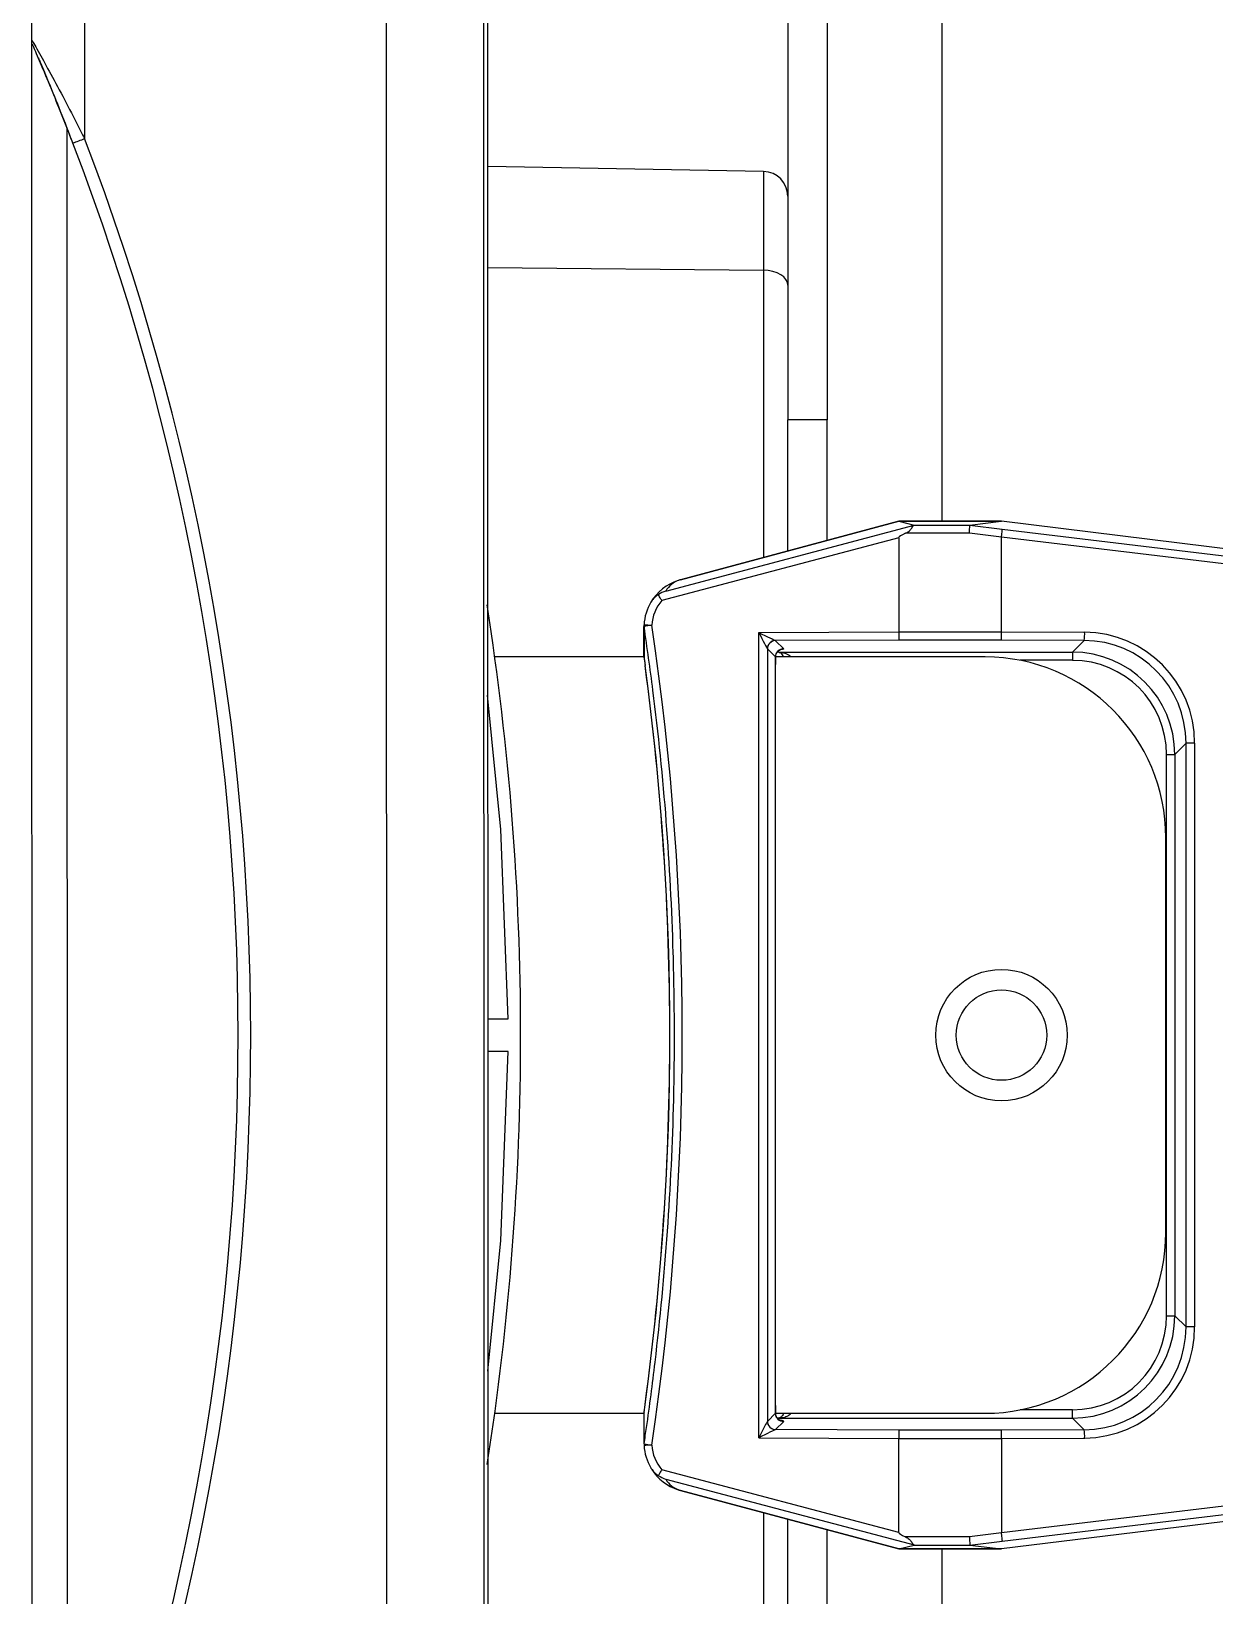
# Model space of a CAD drawing. Extents: x 8 to 113, y 1 to 87.
# Drawn here: x 51.788 to 53.228, y 36.136 to 38.039 of the extents above; entities that cross this region are included whole.
import ezdxf

# ---------------------------------------------------------------- set-up
doc = ezdxf.new("R2010")
doc.units = 0
doc.header["$MEASUREMENT"] = 0
doc.layers.add('OBJECT', color=7, linetype='CONTINUOUS')

msp = doc.modelspace()

# ---------------------------------------------------------------- linework, layer by layer
at = {"layer": 'OBJECT'}
for p, q in [((52.8963, 37.4432), (52.8963, 44.9982)), ((51.7881, 38.619), (51.7881, 38.0295)), ((52.7083, 38.1818), (52.7083, 37.5666)), ((52.7563, 38.1818), (52.7563, 37.5666)), ((52.3381, 38.1624), (52.3385, 35.4739)), ((52.2206, 35.5046), (52.2202, 38.1317)), ((52.3431, 38.1307), (52.3435, 35.5057)), ((51.8527, 38.0628), (51.8528, 37.9087)), ((51.7881, 38.0295), (51.7885, 35.6067)), ((51.7966, 38.0068), (51.7973, 38.0051)), ((51.8312, 37.9222), (51.8315, 35.7141)), ((52.6788, 37.8687), (52.3432, 37.8746)), ((52.6788, 37.8687), (52.6788, 37.7485)), ((52.3432, 37.752), (52.6788, 37.7485)), ((52.6788, 37.7485), (52.6788, 37.3992)), ((52.7563, 37.5666), (52.7083, 37.5666)), ((52.7083, 37.407), (52.7083, 37.5666)), ((52.7563, 37.4199), (52.7563, 37.5666)), ((52.5598, 37.3584), (52.8619, 37.4384)), ((52.8434, 37.4432), (52.5778, 37.372)), ((52.5778, 37.3721), (52.8433, 37.4432)), ((52.8433, 37.4432), (52.9683, 37.4432)), ((52.8433, 37.4432), (52.8434, 37.4432)), ((52.8433, 37.4432), (52.8433, 37.4432)), ((52.8435, 37.4432), (52.8621, 37.4386)), ((52.968, 37.4432), (52.8435, 37.4432)), ((52.8621, 37.4386), (52.9298, 37.4386)), ((52.9298, 37.4386), (52.968, 37.4432)), ((52.9298, 37.4386), (52.9693, 37.4337)), ((52.9683, 37.4432), (52.9684, 37.4432)), ((53.257, 37.4078), (52.9684, 37.4432)), ((52.9693, 37.4337), (53.3778, 37.3847)), ((52.8433, 37.4233), (52.5551, 37.3469)), ((52.8433, 37.4233), (52.8433, 37.3088)), ((52.9292, 37.4286), (52.8516, 37.4286)), ((52.9683, 37.4238), (52.9292, 37.4286)), ((52.9683, 37.3088), (52.9683, 37.4238)), ((53.3771, 37.3748), (52.9683, 37.4238)), ((52.5333, 37.3141), (52.5334, 37.3174)), ((52.5333, 37.2783), (52.5333, 37.3141)), ((52.5335, 37.3153), (52.5334, 37.3127)), ((52.673, 37.308), (52.8433, 37.3088)), ((52.673, 36.3285), (52.673, 37.308)), ((52.8436, 37.2988), (52.6934, 37.2981)), ((52.8433, 37.3088), (52.8433, 37.3088)), ((52.8433, 37.3088), (52.9683, 37.3088)), ((52.9681, 37.2988), (52.8436, 37.2988)), ((53.0689, 37.2984), (52.9681, 37.2988)), ((52.9683, 37.3088), (52.9683, 37.3088)), ((52.9683, 37.3088), (53.0695, 37.3083)), ((53.0546, 37.284), (53.0689, 37.2984)), ((52.6835, 37.2881), (52.6835, 36.3484)), ((52.6934, 37.2782), (52.6835, 37.2881)), ((52.6935, 37.298), (52.7033, 37.2882)), ((52.6975, 37.2841), (52.6979, 37.2836)), ((52.6983, 37.2838), (52.6975, 37.2841)), ((52.6979, 37.2836), (52.6983, 37.2838)), ((52.6989, 37.284), (53.0546, 37.284)), ((53.0546, 37.284), (53.0546, 37.2741)), ((52.5333, 37.2782), (52.3518, 37.2782)), ((52.5334, 37.2769), (52.5334, 37.2767)), ((52.6932, 36.3675), (52.6932, 37.269)), ((52.6932, 37.269), (52.6933, 37.269)), ((52.6933, 36.3675), (52.6933, 37.269)), ((52.9483, 37.2782), (52.6934, 37.2782)), ((53.0546, 37.2741), (52.9909, 37.2741)), ((53.1928, 37.1732), (53.1791, 37.1595)), ((53.2033, 37.1732), (53.1928, 37.1732)), ((53.1928, 36.4632), (53.1928, 37.1732)), ((53.2033, 37.1732), (53.2033, 36.4632)), ((53.1692, 37.1595), (53.1791, 37.1595)), ((53.1692, 36.4769), (53.1692, 37.1595)), ((53.1791, 37.1595), (53.1791, 36.4769)), ((53.1683, 36.5782), (53.1683, 37.0582)), ((53.1692, 36.4769), (53.1791, 36.4769)), ((53.1928, 36.4632), (53.1791, 36.4769)), ((53.2033, 36.4632), (53.1928, 36.4632)), ((52.6932, 36.3675), (52.6933, 36.3675)), ((52.3518, 36.3582), (52.5333, 36.3582)), ((52.5333, 36.3582), (52.5333, 36.3223)), ((52.5334, 36.3595), (52.5334, 36.3597)), ((52.6934, 36.3582), (52.6835, 36.3484)), ((52.6934, 36.3582), (52.9483, 36.3582)), ((52.6935, 36.3384), (52.7033, 36.3483)), ((52.6975, 36.3523), (52.6979, 36.3528)), ((52.6983, 36.3526), (52.6975, 36.3523)), ((52.6979, 36.3528), (52.6983, 36.3526)), ((52.6989, 36.3524), (53.0546, 36.3524)), ((53.0546, 36.3624), (52.9909, 36.3624)), ((53.0546, 36.3524), (53.0546, 36.3624)), ((53.0546, 36.3524), (53.0689, 36.3381)), ((52.673, 36.3285), (52.8433, 36.3277)), ((52.8436, 36.3376), (52.6934, 36.3383)), ((52.9681, 36.3376), (52.8436, 36.3376)), ((53.0689, 36.3381), (52.9681, 36.3376)), ((52.9683, 36.3277), (53.0695, 36.3281)), ((52.5333, 36.3223), (52.5334, 36.3191)), ((52.5335, 36.3211), (52.5334, 36.3238)), ((52.8433, 36.2131), (52.8433, 36.3277)), ((52.8433, 36.3277), (52.8433, 36.3277)), ((52.8433, 36.3277), (52.9683, 36.3277)), ((52.9683, 36.3277), (52.9683, 36.3277)), ((52.9683, 36.3277), (52.9683, 36.2127)), ((52.8433, 36.2131), (52.5551, 36.2895)), ((52.5598, 36.2781), (52.8619, 36.198)), ((52.5778, 36.2644), (52.8434, 36.1932)), ((52.8433, 36.1932), (52.5778, 36.2644)), ((53.3771, 36.2617), (52.9683, 36.2126)), ((52.9693, 36.2027), (53.3778, 36.2518)), ((52.6788, 36.2373), (52.6788, 35.8879)), ((52.7083, 36.0699), (52.7083, 36.2294)), ((52.7563, 36.0699), (52.7563, 36.2165)), ((53.257, 36.2287), (52.9684, 36.1932)), ((52.8435, 36.1933), (52.8621, 36.1979)), ((52.9292, 36.2079), (52.8516, 36.2079)), ((52.8621, 36.1979), (52.9298, 36.1979)), ((52.9683, 36.2127), (52.9292, 36.2079)), ((52.9298, 36.1979), (52.9693, 36.2027)), ((52.9298, 36.1979), (52.968, 36.1933)), ((52.8433, 36.1932), (52.9683, 36.1932)), ((52.8433, 36.1932), (52.8433, 36.1932)), ((52.8434, 36.1932), (52.8433, 36.1932)), ((52.968, 36.1933), (52.8435, 36.1933)), ((52.8963, 36.0256), (52.8963, 36.1932)), ((52.9683, 36.1932), (52.9684, 36.1932))]:
    msp.add_line(p, q, dxfattribs=at)
at = {"layer": 'OBJECT', "flags": 128}
for points in [[(52.7083, 37.7305), (52.7078, 37.734), (52.7061, 37.7373), (52.7034, 37.7404), (52.6997, 37.7432), (52.6953, 37.7454), (52.6902, 37.7471), (52.6846, 37.7481), (52.6788, 37.7485)], [(52.9292, 37.4286), (52.9293, 37.4305), (52.9294, 37.4323), (52.9295, 37.434), (52.9296, 37.4355), (52.9296, 37.4367), (52.9297, 37.4377), (52.9297, 37.4383), (52.9298, 37.4386)], [(52.3683, 36.8382), (52.359, 37.0682), (52.3428, 37.2316)], [(52.3434, 36.4096), (52.359, 36.5682), (52.3683, 36.7982)], [(52.9292, 36.2079), (52.9293, 36.206), (52.9294, 36.2042), (52.9295, 36.2025), (52.9296, 36.201), (52.9296, 36.1997), (52.9297, 36.1988), (52.9297, 36.1982), (52.9298, 36.1979)]]:
    msp.add_lwpolyline(points, dxfattribs=at)
at = {"layer": 'OBJECT'}
for radius in [0.08, 0.055]:
    msp.add_circle((52.9683, 36.8182), radius, dxfattribs=at)
for centre, radius, start, end in [((51.6295, 38.4801), 0.6135, 289.9217, 291.3454), ((49.0086, 36.8177), 3.0463, 339.0309, 20.9861), ((49.0083, 36.8177), 3.0313, 339.0309, 20.9861), ((52.6783, 37.8387), 0.03, 0, 89), ((52.5933, 37.3141), 0.06, 108.0174, 149.3657), ((52.5856, 37.3431), 0.03, 108.0174, 149.3085), ((52.5933, 37.3141), 0.06, 105, 108.0174), ((52.5794, 37.3569), 0.015, 101.9741, 108.019), ((52.5856, 37.3431), 0.03, 105, 108.0174), ((52.5769, 37.3718), 0.000912, 13.8059, 16.4211), ((49.0083, 36.8182), 3.375, 351.095, 8.9198), ((52.5933, 37.3141), 0.06, 149.3657, 176.9049), ((52.5928, 37.3141), 0.05, 138.9848, 176.9049), ((52.5829, 38.1), 0.7842, 266.3816, 267.0727), ((52.5427, 37.3169), 0.00934, 176.8881, 189.2595), ((52.5422, 37.3141), 0.00888, 180.0081, 189.4849), ((52.589, 36.9931), 0.327, 98.1214, 99.7776), ((53.0116, 37.3064), 0.0579, 352.0236, 1.9154), ((52.6935, 37.288), 0.0101, 90.9952, 179.3585), ((52.6936, 37.288), 0.0101, 90.5087, 179.4913), ((52.7034, 37.2781), 0.0101, 90.5053, 179.493), ((52.5433, 37.2783), 0.01, 180, 189.0086), ((52.542, 37.2783), 0.00871, 180.0062, 188.9804), ((49.1933, 36.8182), 3.3715, 0, 7.6604), ((49.1933, 36.8182), 3.3716, 352.3396, 7.6604), ((52.9483, 37.0582), 0.22, 0, 90), ((49.1933, 36.8182), 3.3715, 352.3396, 0), ((52.9483, 36.5782), 0.22, 270, 0), ((52.5433, 36.3582), 0.01, 170.9914, 180), ((52.542, 36.3582), 0.00871, 171.0196, 179.9938), ((52.6936, 36.3485), 0.0101, 180.5087, 269.4913), ((52.6935, 36.3484), 0.0101, 180.6432, 269.0031), ((52.7034, 36.3583), 0.0101, 180.5097, 269.492), ((53.0116, 36.3301), 0.0579, 358.0844, 7.9766), ((52.5422, 36.3223), 0.00888, 170.5155, 179.9915), ((52.5427, 36.3196), 0.00934, 170.7371, 183.1145), ((52.584, 35.5179), 0.8027, 92.9371, 93.6122), ((52.5933, 36.3223), 0.06, 183.0951, 210.6343), ((52.5894, 36.6456), 0.3293, 260.2318, 261.8762), ((52.5928, 36.3223), 0.05, 183.0951, 221.0152), ((52.5933, 36.3223), 0.06, 212.7683, 251.9826), ((52.5856, 36.2934), 0.03, 210.6915, 251.9826), ((52.5794, 36.2795), 0.0149, 251.9644, 258.0219), ((52.5933, 36.3223), 0.06, 251.9826, 255), ((52.5856, 36.2934), 0.03, 251.9826, 255), ((52.5764, 36.2648), 0.00149, 344.1829, 345.7993)]:
    msp.add_arc(centre, radius, start, end, dxfattribs=at)
for centre, major_axis, ratio, start_param, end_param in [((52.3952, 37.3232), (0.4485, 0.1198), 0.013598, 0.024667, 0.031184), ((52.8248, 37.4286), (0.0374, 0.01), 0.013598, 6.167251, 6.307852), ((53.0113, 37.4286), (0.0816, -0.01), 0.00637, 3.1158, 3.14198), ((53.9463, 37.3232), (0.9787, -0.1198), 0.00637, 3.102711, 3.1158), ((52.9681, 37.4238), (0.00121, 0.00993), 0.026195, 4.718707, 6.230789), ((53.0279, 37.4721), (-0.1845, -0.0489), 0.05238, 5.968636, 6.269306), ((53.1577, 37.4005), (0.1894, -0.0233), 0.052407, 3.141691, 3.148045), ((49.2024, 36.8182), (3.3775, 0), 0.999996, 6.135019, 6.431351), ((52.6736, 37.308), (0.0199, -0.0099), 0.010836, 4.690585, 6.174243), ((52.6736, 37.308), (-0.01, 0.0199), 0.021745, 1.559882, 3.043541), ((52.8436, 37.3088), (-0.00002, 0.01), 0.027111, 1.570732, 3.054262), ((52.9681, 37.3088), (0.00002, 0.01), 0.026383, 3.22892, 4.71245), ((53.0679, 37.1728), (0.0407, 0.1188), 0.993756, 5.043826, 6.607026), ((53.0684, 37.1728), (0.0387, 0.1299), 0.994537, 5.003442, 6.566642), ((52.6736, 37.2879), (0.01, 0), 0.174977, 0.087266, 0.141347), ((52.6736, 37.2979), (0.02, 0), 0.087489, 0.087266, 0.141347), ((52.6971, 37.2785), (0.0117, -0.004), 0.411517, 1.643899, 1.84755), ((53.0537, 37.1586), (0.089, 0.089), 0.993631, 5.501585, 7.064785), ((52.6954, 37.269), (0, 0.025), 0.087489, 1.192863, 1.570796), ((53.0537, 37.1586), (0.0819, 0.0819), 0.992433, 5.501585, 7.064785), ((53.0537, 36.4778), (0.089, -0.089), 0.993631, 5.501585, 7.064785), ((53.0537, 36.4778), (0.0819, -0.0819), 0.992433, 5.501585, 7.064785), ((53.0679, 36.4636), (-0.0407, 0.1188), 0.993756, 2.817752, 4.380952), ((53.0684, 36.4636), (-0.0387, 0.1299), 0.994537, 2.858136, 4.421336), ((52.6954, 36.3675), (0, 0.025), 0.087489, 1.570796, 1.94873), ((52.6736, 36.3285), (0.01, 0.0199), 0.021745, 0.098052, 1.58171), ((52.6736, 36.3485), (0.01, 0), 0.174977, 6.141839, 6.195919), ((52.6971, 36.3579), (0.0117, 0.004), 0.411517, 4.437237, 4.639287), ((52.6736, 36.3285), (0.0199, 0.0099), 0.010836, 0.108942, 1.592601), ((52.6736, 36.3386), (0.02, 0), 0.087489, 6.141839, 6.195919), ((52.8436, 36.3277), (0.00002, 0.01), 0.027111, 0.087331, 1.570861), ((52.9681, 36.3277), (-0.00002, 0.01), 0.026383, 4.712328, 6.195858), ((53.0279, 36.1644), (-0.1845, 0.0489), 0.05238, 0.013879, 0.314549), ((52.8248, 36.2079), (0.0374, -0.01), 0.013598, 6.258519, 6.39912), ((53.0113, 36.2079), (0.0816, 0.01), 0.00637, 3.141205, 3.167385), ((53.1577, 36.2359), (0.1894, 0.0233), 0.052407, 3.13514, 3.141494), ((52.9681, 36.2127), (-0.00121, 0.00993), 0.026195, 3.193989, 4.706071), ((52.3952, 36.3132), (0.4485, -0.1198), 0.013598, 6.252001, 6.258519), ((53.9463, 36.3132), (0.9787, 0.1198), 0.00637, 3.167385, 3.180474)]:
    msp.add_ellipse(centre, major_axis=major_axis, ratio=ratio, start_param=start_param, end_param=end_param, dxfattribs=at)
for points, knots in [([(51.7882, 38.0295), (51.7882, 38.0295), (51.7879, 38.0299), (51.7887, 38.0285), (51.7911, 38.0243), (51.7979, 38.0122), (51.8154, 37.9807), (51.8353, 37.9432), (51.8495, 37.9151), (51.8528, 37.9087)], [0, 0, 0, 0, 0.000654, 0.054445, 0.121045, 0.223042, 0.419793, 0.867848, 1, 1, 1, 1]), ([(51.8385, 37.9033), (51.836, 37.9097), (51.8253, 37.9374), (51.8105, 37.9741), (51.797, 38.0058), (51.7917, 38.0181), (51.7899, 38.0225), (51.7892, 38.0239), (51.7894, 38.0236), (51.7894, 38.0236)], [0, 0, 0, 0, 0.138781, 0.604211, 0.799866, 0.895184, 0.953764, 0.999331, 1, 1, 1, 1]), ([(51.7973, 38.0051), (51.7979, 38.0037), (51.8015, 37.9953), (51.8104, 37.9739), (51.8237, 37.9414), (51.8334, 37.9163), (51.8384, 37.9033)], [0, 0, 0, 0, 0.051067, 0.289902, 0.631351, 1, 1, 1, 1]), ([(52.8516, 37.4286), (52.8531, 37.4294), (52.8557, 37.4307), (52.8583, 37.4337), (52.8598, 37.4363), (52.8609, 37.4379), (52.8616, 37.4383), (52.8619, 37.4384)], [0, 0, 0, 0, 0.2815, 0.477143, 0.672465, 0.878459, 1, 1, 1, 1]), ([(52.5598, 37.3584), (52.5597, 37.3584), (52.5566, 37.3574), (52.5537, 37.3558), (52.5509, 37.3542)], [0, 0, 0, 0, 0.019978, 1, 1, 1, 1]), ([(52.5509, 37.3542), (52.5484, 37.3523), (52.5449, 37.3496), (52.5424, 37.3459), (52.5417, 37.3448), (52.5417, 37.3447)], [0, 0, 0, 0, 0.696369, 0.978804, 1, 1, 1, 1]), ([(52.5551, 37.3469), (52.555, 37.347), (52.5547, 37.3475), (52.5537, 37.3491), (52.5524, 37.3514), (52.5514, 37.3532), (52.551, 37.354), (52.5509, 37.3542)], [0, 0, 0, 0, 0.01718, 0.202305, 0.556615, 0.898384, 1, 1, 1, 1]), ([(52.5334, 37.3127), (52.5334, 37.3104), (52.5334, 37.2988), (52.5334, 37.2867), (52.5334, 37.2769)], [0, 0, 0, 0, 0.194243, 1, 1, 1, 1]), ([(52.5335, 36.3211), (52.5345, 36.3277), (52.5394, 36.3607), (52.5575, 36.4996), (52.5689, 36.6591), (52.5705, 36.7987), (52.5703, 36.8582), (52.5678, 36.9983), (52.5559, 37.1578), (52.5372, 37.2895), (52.5335, 37.3153)], [0, 0, 0, 0, 0.020047, 0.100241, 0.421356, 0.5, 0.520047, 0.600241, 0.921356, 1, 1, 1, 1]), ([(52.6936, 37.2786), (52.6936, 37.2792), (52.6936, 37.2809), (52.6948, 37.2832), (52.6964, 37.2852), (52.698, 37.2863), (52.699, 37.2869), (52.6996, 37.2871), (52.6996, 37.2871), (52.6996, 37.2871)], [0, 0, 0, 0, 0.127023, 0.349006, 0.53117, 0.682747, 0.801364, 0.905474, 1, 1, 1, 1]), ([(52.6975, 37.2841), (52.6979, 37.2841), (52.6984, 37.284), (52.6989, 37.284), (52.6989, 37.284)], [0, 0, 0, 0, 0.913417, 1, 1, 1, 1]), ([(52.7031, 37.2782), (52.703, 37.2787), (52.7025, 37.2803), (52.7008, 37.2824), (52.6993, 37.2833), (52.6983, 37.2838)], [0, 0, 0, 0, 0.147875, 0.466594, 1, 1, 1, 1]), ([(52.6989, 37.284), (52.7003, 37.2838), (52.7036, 37.2833), (52.7079, 37.2817), (52.711, 37.2798), (52.7118, 37.2787), (52.7121, 37.2782)], [0, 0, 0, 0, 0.30267, 0.734364, 0.898333, 1, 1, 1, 1]), ([(52.7033, 37.2882), (52.7033, 37.2879), (52.7033, 37.2875), (52.7008, 37.2871), (52.6996, 37.2869)], [0, 0, 0, 0, 0.5226322, 1, 1, 1, 1]), ([(52.5334, 37.2769), (52.5337, 37.2752), (52.5342, 37.2722), (52.5346, 37.269), (52.5348, 37.2677)], [0, 0, 0, 0, 0.564671, 1, 1, 1, 1]), ([(52.6933, 37.269), (52.6933, 37.2718), (52.6933, 37.2753), (52.6934, 37.278), (52.6934, 37.2785)], [0, 0, 0, 0, 0.835425, 1, 1, 1, 1]), ([(52.3433, 36.8382), (52.3437, 36.8382), (52.3654, 36.8382), (52.3668, 36.8382), (52.3683, 36.8382)], [0, 0, 0, 0, 0.015973, 1, 1, 1, 1]), ([(52.3683, 36.7982), (52.3678, 36.7982), (52.3673, 36.7982), (52.3453, 36.7982), (52.3433, 36.7982)], [0, 0, 0, 0, 0.9107092, 1, 1, 1, 1]), ([(52.5334, 36.3595), (52.5337, 36.3612), (52.5342, 36.3642), (52.5346, 36.3674), (52.5348, 36.3688)], [0, 0, 0, 0, 0.564671, 1, 1, 1, 1]), ([(52.6935, 36.3579), (52.6934, 36.3588), (52.6933, 36.3617), (52.6933, 36.3651), (52.6933, 36.3675)], [0, 0, 0, 0, 0.296128, 1, 1, 1, 1]), ([(52.5334, 36.3238), (52.5334, 36.326), (52.5334, 36.3376), (52.5334, 36.3497), (52.5334, 36.3595)], [0, 0, 0, 0, 0.194243, 1, 1, 1, 1]), ([(52.6996, 36.3494), (52.6996, 36.3494), (52.6996, 36.3494), (52.6989, 36.3496), (52.6977, 36.3503), (52.6958, 36.3518), (52.6941, 36.3544), (52.6932, 36.3569), (52.6935, 36.3583), (52.6935, 36.3585)], [0, 0, 0, 0, 0.0869679, 0.2028093, 0.3236193, 0.4965456, 0.7160366, 0.9553425, 1, 1, 1, 1]), ([(52.6975, 36.3523), (52.6979, 36.3524), (52.6984, 36.3524), (52.6989, 36.3524), (52.6989, 36.3524)], [0, 0, 0, 0, 0.913423, 1, 1, 1, 1]), ([(52.7031, 36.3582), (52.703, 36.3577), (52.7025, 36.3561), (52.7008, 36.3541), (52.6993, 36.3532), (52.6983, 36.3526)], [0, 0, 0, 0, 0.147875, 0.466594, 1, 1, 1, 1]), ([(52.6989, 36.3524), (52.7003, 36.3526), (52.7036, 36.3531), (52.7079, 36.3547), (52.711, 36.3567), (52.7118, 36.3578), (52.7121, 36.3582)], [0, 0, 0, 0, 0.30267, 0.734364, 0.898333, 1, 1, 1, 1]), ([(52.7033, 36.3483), (52.7033, 36.3485), (52.7033, 36.349), (52.7008, 36.3493), (52.6996, 36.3495)], [0, 0, 0, 0, 0.521247, 1, 1, 1, 1]), ([(52.5417, 36.2918), (52.5417, 36.2917), (52.5434, 36.289), (52.5463, 36.2855), (52.5499, 36.283), (52.5509, 36.2823)], [0, 0, 0, 0, 0.021179, 0.71713, 1, 1, 1, 1]), ([(52.5551, 36.2895), (52.555, 36.2895), (52.5547, 36.2889), (52.5537, 36.2874), (52.5524, 36.285), (52.5514, 36.2832), (52.551, 36.2824), (52.5509, 36.2823)], [0, 0, 0, 0, 0.017155, 0.20226, 0.556605, 0.898365, 1, 1, 1, 1]), ([(52.5509, 36.2823), (52.5537, 36.2807), (52.5566, 36.279), (52.5597, 36.2781), (52.5598, 36.2781)], [0, 0, 0, 0, 0.980022, 1, 1, 1, 1]), ([(52.8516, 36.2079), (52.8531, 36.2071), (52.8557, 36.2057), (52.8583, 36.2027), (52.8598, 36.2002), (52.8609, 36.1986), (52.8616, 36.1982), (52.8619, 36.198)], [0, 0, 0, 0, 0.281506, 0.477148, 0.6724679, 0.8784676, 1, 1, 1, 1])]:
    msp.add_open_spline(points, degree=3, knots=knots, dxfattribs=at)

doc.saveas('drawing.dxf')
